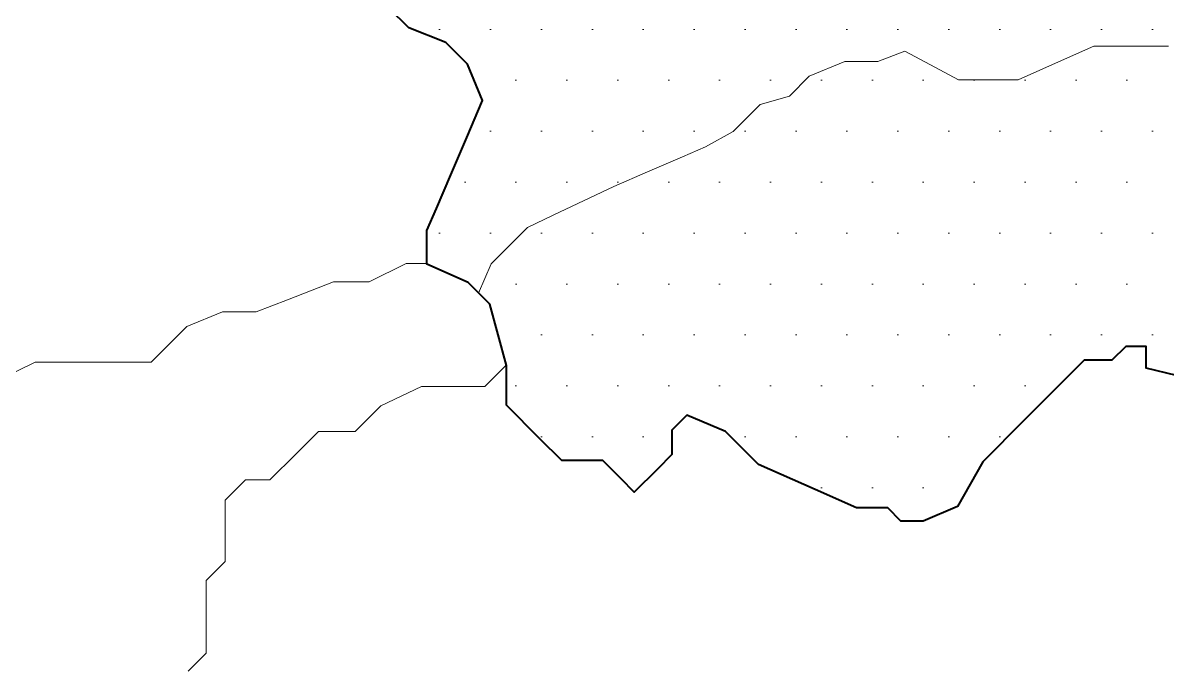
# Model space of a CAD drawing. Header units: metres. Extents: x 728653 to 730306, y 8491233 to 8491524.
# Drawn here: x 730195.07 to 730200.98, y 8491484.26 to 8491487.59 of the extents above; entities that cross this region are included whole.
import ezdxf

# ---------------------------------------------------------------- set-up
doc = ezdxf.new("R2010")
doc.units = ezdxf.units.M
for name, color, linetype, lineweight in [('Cap Prov', 94, 'Continuous', 18), ('Distrito', 212, 'Continuous', 25), ('GRILLAS', 250, 'Continuous', 0), ('N-Ciudades', 10, 'Continuous', 18)]:
    doc.layers.add(name, color=color, linetype=linetype, lineweight=lineweight)
doc.layers.add('POSTE', color=7, linetype='Continuous')

msp = doc.modelspace()

# ---------------------------------------------------------------- hatches: boundary and pattern name
at = {"layer": 'Distrito', "linetype": 'Continuous', "lineweight": 5}
h = msp.add_hatch(dxfattribs=at)
h.set_pattern_fill('DOTS', color=256, scale=0.165786, style=0)
h.set_pattern_definition([(0, (-94992.7475, 47144.2044), (0.13159295927, 0.263185918539), [0, -0.263185918539])])
h.paths.add_polyline_path([(730209.5002, 8491492.5403), (730209.2962, 8491492.8514), (730209.0187, 8491493.3052), (730208.7818, 8491493.7002), (730208.6773, 8491494.0852), (730208.4308, 8491494.5773), (730208.5032, 8491495.1105), (730208.4042, 8491495.4222), (730208.2854, 8491495.9592), (730208.0824, 8491496.4139), (730208.1477, 8491496.8879), (730208.3227, 8491497.3901), (730208.3708, 8491497.8209), (730208.3647, 8491498.132), (730208.3167, 8491498.606), (730208.2987, 8491498.8699), (730208.1383, 8491499.2026), (730207.8735, 8491499.4674), (730207.6507, 8491499.6901), (730207.2324, 8491499.6901), (730206.8426, 8491500.08), (730206.5357, 8491500.08), (730205.7833, 8491499.7456), (730205.3932, 8491499.7456), (730205.3248, 8491499.9387), (730205.2225, 8491500.1704), (730205.1501, 8491500.3343), (730204.977, 8491500.3343), (730204.8882, 8491500.2455), (730204.7825, 8491500.1398), (730204.6666, 8491500.0239), (730204.5542, 8491499.9114), (730204.4587, 8491499.816), (730204.295, 8491499.816), (730204.1927, 8491499.9183), (730204.0904, 8491499.9183), (730203.9506, 8491499.7785), (730203.7221, 8491499.6662), (730203.5891, 8491499.5332), (730203.521, 8491499.4651), (730203.1219, 8491499.3459), (730202.9529, 8491499.2955), (730202.8327, 8491499.2596), (730202.7536, 8491499.0325), (730202.6868, 8491498.8409), (730202.6868, 8491498.6986), (730202.6868, 8491498.5351), (730202.8558, 8491498.2308), (730202.9664, 8491498.0317), (730203.0501, 8491497.9479), (730203.1696, 8491497.9479), (730203.265, 8491497.9479), (730203.352, 8491498.0349), (730203.4372, 8491498.1201), (730203.5447, 8491498.1201), (730203.6495, 8491498.0153), (730203.6495, 8491497.8151), (730203.5651, 8491497.5221), (730203.4936, 8491497.4506), (730203.4936, 8491497.3109), (730203.4936, 8491497.2155), (730203.3316, 8491497.0536), (730203.0468, 8491496.977), (730202.7603, 8491496.7999), (730202.5593, 8491496.5988), (730202.4193, 8491496.2616), (730201.9499, 8491495.7922), (730201.3475, 8491495.4197), (730201.1498, 8491495.222), (730201.1498, 8491494.9632), (730201.1498, 8491494.6497), (730201.1498, 8491494.3908), (730200.9486, 8491494.1897), (730200.6998, 8491493.9409), (730200.4063, 8491493.7844), (730200.2222, 8491493.6003), (730200.0858, 8491493.464), (730199.8036, 8491493.1818), (730199.6071, 8491492.758), (730199.4025, 8491492.1175), (730199.3422, 8491491.9286), (730199.3422, 8491491.5179), (730199.3422, 8491491.2181), (730199.3422, 8491491.0342), (730199.3422, 8491490.8979), (730199.1644, 8491490.7201), (730198.6582, 8491490.4774), (730198.1944, 8491490.3344), (730198.0526, 8491490.2906), (730197.9136, 8491490.1516), (730197.9136, 8491489.9255), (730197.8017, 8491489.8137), (730197.6313, 8491489.6432), (730197.3624, 8491489.5235), (730197.3129, 8491489.3974), (730197.2363, 8491489.1624), (730197.1672, 8491488.8771), (730197.0426, 8491488.746), (730196.8603, 8491488.5874), (730196.8603, 8491488.3516), (730196.96, 8491488.0518), (730196.96, 8491487.8428), (730196.96, 8491487.6724), (730197.0621, 8491487.5703), (730197.253, 8491487.4953), (730197.3655, 8491487.3828), (730197.4439, 8491487.1955), (730197.3621, 8491487.0047), (730197.2788, 8491486.8106), (730197.2048, 8491486.6379), (730197.1557, 8491486.5236), (730197.1557, 8491486.3506), (730197.3689, 8491486.2552), (730197.4814, 8491486.1427), (730197.5667, 8491485.8259), (730197.5667, 8491485.6215), (730197.7405, 8491485.4477), (730197.853, 8491485.3352), (730198.0646, 8491485.3352), (730198.1599, 8491485.2398), (730198.2281, 8491485.1717), (730198.3476, 8491485.2911), (730198.4225, 8491485.3661), (730198.4225, 8491485.492), (730198.4993, 8491485.5688), (730198.6989, 8491485.4852), (730198.8693, 8491485.3148), (730199.1626, 8491485.1854), (730199.3769, 8491485.0909), (730199.5377, 8491485.0909), (730199.6064, 8491485.0223), (730199.7219, 8491485.0223), (730199.8992, 8491485.0969), (730200.0288, 8491485.3285), (730200.2435, 8491485.5432), (730200.4344, 8491485.7341), (730200.5537, 8491485.8534), (730200.6972, 8491485.8534), (730200.7686, 8491485.9249), (730200.8745, 8491485.9249), (730200.8745, 8491485.8123), (730201.1882, 8491485.7373), (730201.407, 8491485.6851), (730201.648, 8491485.6275), (730201.837, 8491485.4384), (730201.9322, 8491485.1541), (730201.9322, 8491484.8884), (730201.8503, 8491484.6567), (730201.8503, 8491484.575), (730201.9799, 8491484.3365), (730201.9799, 8491484.1184), (730202.0822, 8491483.8732), (730202.222, 8491483.7334), (730202.4641, 8491483.621), (730202.6214, 8491483.5481), (730202.7722, 8491483.3973), (730202.9757, 8491483.4711), (730203.0916, 8491483.4711), (730203.2177, 8491483.5973), (730203.3029, 8491483.6825), (730203.3779, 8491483.7575), (730203.6304, 8491483.7575), (730203.7873, 8491483.7575), (730203.9378, 8491484.04), (730204.0698, 8491484.7689), (730204.4127, 8491485.1987), (730204.4995, 8491485.9357), (730204.4995, 8491486.2922), (730204.9297, 8491486.2922), (730205.0987, 8491486.1232), (730205.2969, 8491486.2045), (730205.6014, 8491486.4874), (730205.8104, 8491486.7176), (730206.2019, 8491486.9468), (730206.3159, 8491487.0608), (730206.7467, 8491486.9088), (730206.8254, 8491487.132), (730206.9333, 8491487.438), (730207.1516, 8491487.6563), (730207.3416, 8491487.8463), (730207.583, 8491487.8463), (730207.8871, 8491487.8463), (730208.1025, 8491487.8463), (730208.3201, 8491488.2434), (730208.637, 8491488.3717), (730208.9942, 8491488.2253), (730209.3042, 8491488.1199), (730209.8673, 8491487.5568), (730210.1495, 8491487.6344), (730210.3421, 8491487.9083), (730210.468, 8491488.1492), (730210.5526, 8491488.5267), (730210.5704, 8491488.8275), (730210.8276, 8491489.3523), (730211.142, 8491489.8375), (730210.9671, 8491490.1043), (730210.8752, 8491490.7855), (730210.6757, 8491491.238), (730210.3713, 8491491.4161), (730210.2082, 8491491.6922), (730209.8706, 8491491.5902), (730209.6073, 8491491.7632), (730209.5122, 8491492.089)])

# ---------------------------------------------------------------- linework, layer by layer
at = {"layer": 'Cap Prov', "color": 7, "lineweight": 40}
msp.add_lwpolyline([(730201.19, 8491485.7356), (730200.8763, 8491485.8105), (730200.8763, 8491485.9231), (730200.7704, 8491485.9231), (730200.6989, 8491485.8517), (730200.5555, 8491485.8517), (730200.4362, 8491485.7324), (730200.2453, 8491485.5415), (730200.0306, 8491485.3268), (730199.901, 8491485.0951), (730199.7237, 8491485.0206), (730199.6081, 8491485.0206), (730199.5395, 8491485.0892), (730199.3787, 8491485.0892), (730199.1644, 8491485.1837), (730198.871, 8491485.313), (730198.7006, 8491485.4835), (730198.5011, 8491485.567), (730198.4243, 8491485.4903), (730198.4243, 8491485.3643), (730198.3493, 8491485.2894), (730198.2299, 8491485.1699), (730198.1617, 8491485.2381), (730198.0663, 8491485.3334), (730197.8548, 8491485.3334), (730197.7423, 8491485.4459), (730197.5685, 8491485.6197), (730197.5685, 8491485.8242), (730197.4832, 8491486.1409), (730197.3707, 8491486.2534), (730197.1575, 8491486.3488), (730197.1575, 8491486.5219), (730197.2065, 8491486.6362), (730197.2806, 8491486.8089), (730197.3639, 8491487.0029), (730197.4457, 8491487.1937), (730197.3672, 8491487.381), (730197.2547, 8491487.4935), (730197.0638, 8491487.5685), (730196.9617, 8491487.6707)], dxfattribs=at)
at = {"layer": 'GRILLAS'}
msp.add_lwpolyline([(730196.9617, 8491487.6707), (730197.0638, 8491487.5685), (730197.2547, 8491487.4935), (730197.3672, 8491487.381), (730197.4457, 8491487.1937), (730197.3639, 8491487.0029), (730197.2806, 8491486.8089), (730197.2065, 8491486.6362), (730197.1575, 8491486.5219), (730197.1575, 8491486.3488), (730197.3707, 8491486.2534), (730197.4832, 8491486.1409), (730197.5685, 8491485.8242), (730197.5685, 8491485.6197), (730197.7423, 8491485.4459), (730197.8548, 8491485.3334), (730198.0663, 8491485.3334), (730198.1617, 8491485.2381), (730198.2299, 8491485.1699), (730198.3493, 8491485.2894), (730198.4243, 8491485.3643), (730198.4243, 8491485.4903), (730198.5011, 8491485.567), (730198.7006, 8491485.4835), (730198.871, 8491485.313), (730199.1644, 8491485.1837), (730199.3787, 8491485.0892), (730199.5395, 8491485.0892), (730199.6081, 8491485.0206), (730199.7237, 8491485.0206), (730199.901, 8491485.0951), (730200.0306, 8491485.3268), (730200.2453, 8491485.5415), (730200.4362, 8491485.7324), (730200.5555, 8491485.8517), (730200.6989, 8491485.8517), (730200.7704, 8491485.9231), (730200.8763, 8491485.9231), (730200.8763, 8491485.8105), (730201.19, 8491485.7356)], dxfattribs=at)
at = {"layer": 'N-Ciudades', "linetype": 'Continuous', "lineweight": 5}
for points in [[(730197.1557, 8491486.3506), (730197.0507, 8491486.3506), (730196.8596, 8491486.2565), (730196.675, 8491486.2565), (730196.4378, 8491486.1643), (730196.2746, 8491486.1009), (730196.1016, 8491486.1009), (730195.9171, 8491486.026), (730195.815, 8491485.9239), (730195.7326, 8491485.8415), (730195.5216, 8491485.8415), (730195.3371, 8491485.8415), (730195.1328, 8491485.8415), (730194.9416, 8491485.7494)], [(730197.5667, 8491485.8259), (730197.4574, 8491485.7166), (730197.2885, 8491485.7166), (730197.1303, 8491485.7166), (730196.9194, 8491485.6154), (730196.7877, 8491485.4837), (730196.5965, 8491485.4837), (730196.4812, 8491485.3684), (730196.3462, 8491485.2333), (730196.2208, 8491485.2333), (730196.1155, 8491485.128), (730196.1155, 8491484.9438), (730196.1155, 8491484.8121), (730196.0166, 8491484.7132), (730196.0166, 8491484.496), (730196.0166, 8491484.338), (730195.9243, 8491484.2457)]]:
    msp.add_lwpolyline(points, dxfattribs=at)
at = {"layer": 'POSTE', "linetype": 'Continuous', "lineweight": 5}
msp.add_lwpolyline([(730200.9905, 8491487.475), (730200.76, 8491487.475), (730200.605, 8491487.475), (730200.454, 8491487.4075), (730200.3262, 8491487.3504), (730200.2146, 8491487.3005), (730200.0565, 8491487.3005), (730199.9055, 8491487.3005), (730199.7346, 8491487.3916), (730199.6286, 8491487.4482), (730199.4882, 8491487.3956), (730199.3173, 8491487.3956), (730199.1345, 8491487.3202), (730199.0312, 8491487.2169), (730198.8801, 8491487.1732), (730198.7411, 8491487.0342), (730198.5979, 8491486.9549), (730198.4787, 8491486.9032), (730198.2977, 8491486.8249), (730198.1239, 8491486.7496), (730197.9382, 8491486.661), (730197.8111, 8491486.6004), (730197.6779, 8491486.5369), (730197.6059, 8491486.4649), (730197.4907, 8491486.3497), (730197.4252, 8491486.1989)], dxfattribs=at)

doc.saveas('drawing.dxf')
